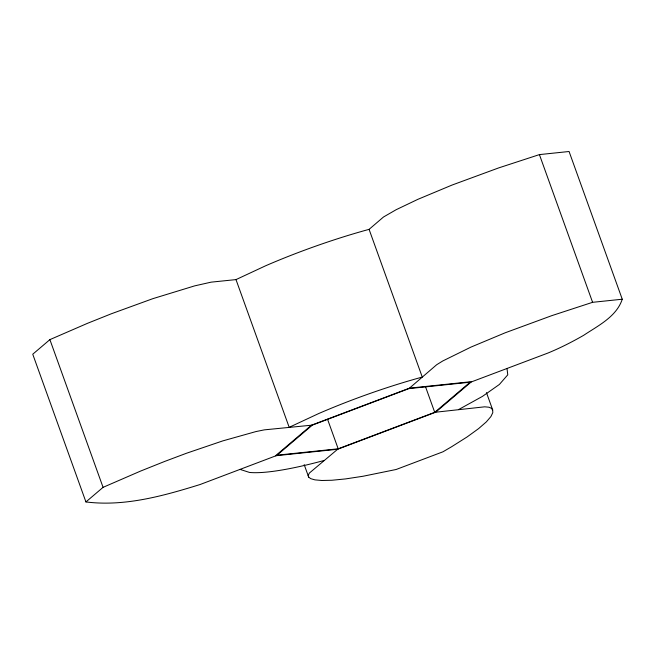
<?xml version="1.0" encoding="UTF-8"?>
<svg xmlns="http://www.w3.org/2000/svg" width="655" height="655" viewBox="0 0 655 655"><rect width="100%" height="100%" fill="white"/><g stroke="black" fill="none" stroke-linecap="round" stroke-linejoin="round"><path stroke-width="0.98" d="M276.164 455.7L200.119 484.512C163.406 495.9 124.63 506.814 85.928 501.935L32.75 354.216L49.895 339.626L87.483 323.324L111.375 313.761L152.828 298.672L194.65 285.875L211.156 282.149L235.996 279.603L265.586 265.799A143.478 24.915 -19.8 0 1 369.084 229.356L383.502 217.002L396.144 209.715L417.784 199.374L452.04 185.062L498.594 167.934L539.417 154.605L569.072 151.501L622.25 299.22C616.535 316.717 598.064 325.699 583.679 335.303C572.093 341.951 560.156 348.026 547.793 353.102L471.199 381.98M85.928 501.935L103.072 487.345L140.661 471.043L164.561 461.48L186.478 453.252L222.847 440.872L255.966 431.571L264.333 429.86L311.42 425.21L409.449 388.161L436.688 364.72L442.813 360.946L470.97 347.093L505.218 332.773L551.772 315.653L592.595 302.315L622.25 299.22M425.463 386.581L434.724 412.314L470.085 382.225L408.908 388.62L312.361 425.111L277 455.2L338.185 448.806L434.724 412.314L484.667 406.82L488.884 407.214L491.152 408.147L492.675 409.883L492.797 412.642L490.89 416.596L486.329 421.894L478.584 428.632L467.179 436.893L451.704 446.685L442.944 451.803L396.152 469.488L363.05 476.25L345.545 478.92L331.913 480.254L321.842 480.492L314.94 479.869L310.732 478.658L308.685 477.118L304.19 464.649M409.449 388.161L471.575 381.66L435.665 412.216L337.636 449.264L309.34 473.09L308.186 475.505L308.685 477.118M458.492 409.621L482.424 396.406L499.388 384.452L507.764 374.832L507.011 368.478M312.361 425.111L311.42 425.21L275.518 455.765L337.636 449.264M240.025 469.389L249.522 472.443A143.478 24.915 -19.8 0 0 324.34 460.408M539.417 154.605L592.595 302.315M486.46 392.623L492.675 409.883M369.084 229.356L422.27 377.075A143.478 24.915 -19.8 0 0 318.772 413.518L289.183 427.322L235.996 279.603M327.549 419.266L338.185 448.806M49.895 339.626L103.072 487.345"/></g></svg>
